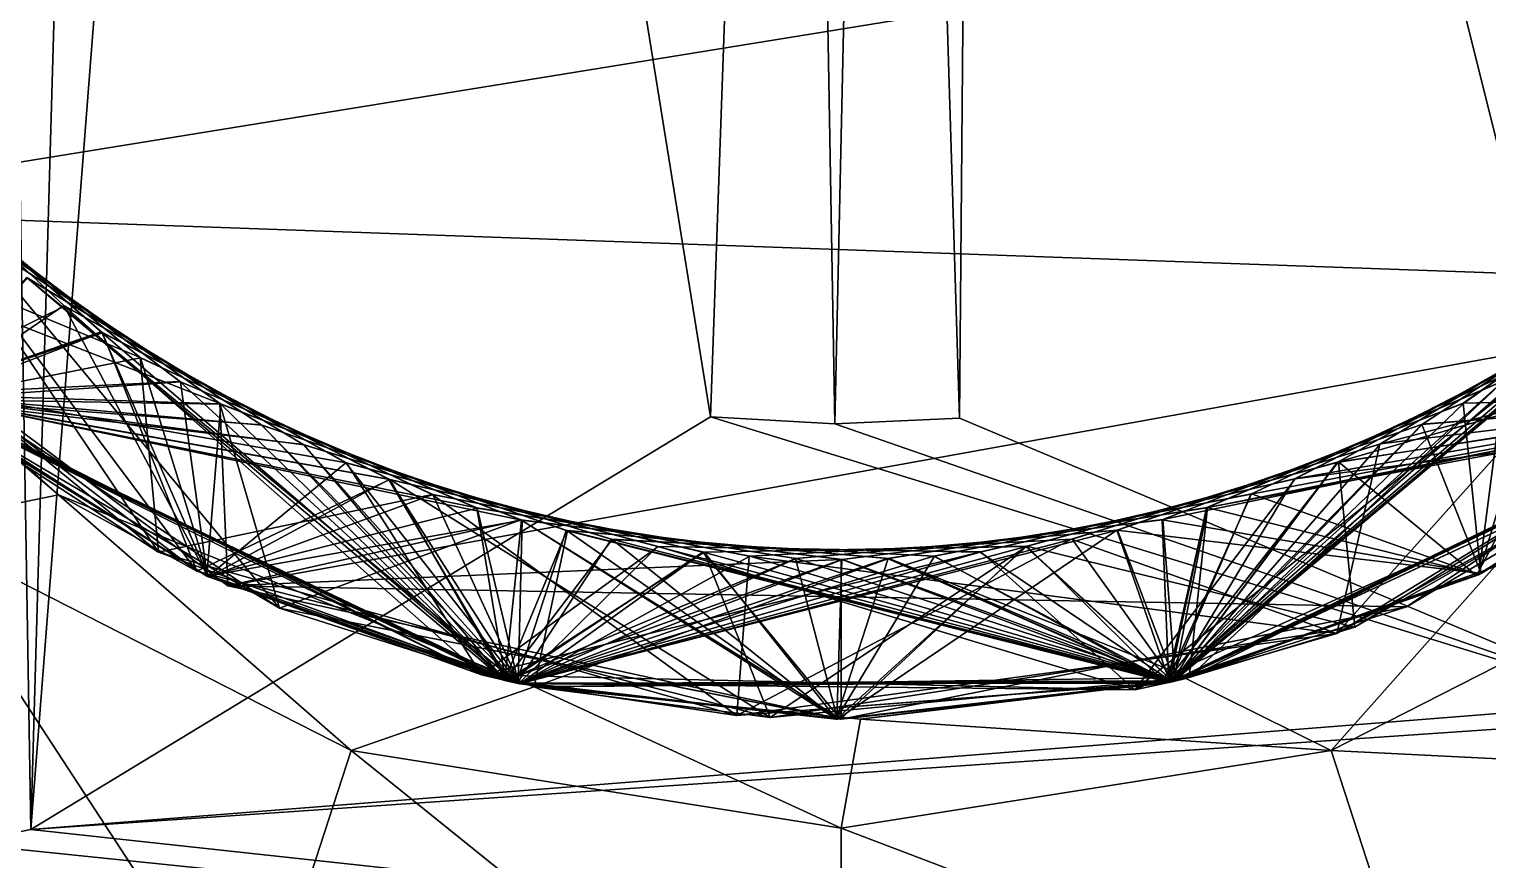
# Model space of a CAD drawing. Extents: x -5 to 5, y -5 to 5.
# Drawn here: x -1.1 to 0.876, y -2.191 to -1.065 of the extents above; entities that cross this region are included whole.
import ezdxf

# ---------------------------------------------------------------- set-up
doc = ezdxf.new("R2010")
doc.units = 0

msp = doc.modelspace()

# ---------------------------------------------------------------- linework, layer by layer
for points in [[(-1.097288, -2.149637, -1.69), (-1.167925, 2.04447, -1.69), (-0.975003, 2.136406, -1.69)], [(-1.097288, -2.149637, -1.69), (-0.975003, 2.136406, -1.69), (-0.768388, 2.082903, -1.69)], [(-0.176815, -1.5902, -1.69), (-1.097288, -2.149637, -1.69), (-0.768388, 2.082903, -1.69)], [(-0.176815, -1.5902, -1.69), (-0.768388, 2.082903, -1.69), (-0.0644, 1.598703, -1.69)], [(1.077714, -1.97738, -1.69), (0.187285, 1.589001, -1.69), (1.184748, 2.0898, -1.69)], [(-1.097288, -2.149637, -1.69), (-1.191316, -2.168288, -1.69), (-1.167925, 2.04447, -1.69)], [(-0.008459, -1.599977, -1.69), (-0.176815, -1.5902, -1.69), (-0.0644, 1.598703, -1.69)], [(-0.008459, -1.599977, -1.69), (-0.0644, 1.598703, -1.69), (0.061634, 1.598812, -1.69)], [(0.15999, -1.591981, -1.69), (-0.008459, -1.599977, -1.69), (0.061634, 1.598812, -1.69)], [(0.15999, -1.591981, -1.69), (0.061634, 1.598812, -1.69), (0.187285, 1.589001, -1.69)], [(1.077714, -1.97738, -1.69), (0.15999, -1.591981, -1.69), (0.187285, 1.589001, -1.69)], [(-1.918927, -0.563533, 4.81), (-1.511579, -1.309622, 4.81), (1.847733, -0.765356, 4.81)], [(-1.511579, -1.309622, 4.81), (1.414214, -1.414214, 4.81), (1.847733, -0.765356, 4.81)], [(-1.371297, -1.140348, 2.843122), (-1.052729, -1.439657, 2.854854), (-1.241488, -1.568027, 2.978025)], [(-1.371297, -1.140348, 2.843122), (-1.241488, -1.568027, 2.728025), (-1.052729, -1.439657, 2.854854)], [(-1.370715, -1.141048, 0.743146), (-1.051993, -1.440194, 0.754878), (-1.267898, -1.54675, 0.877215)], [(-1.370715, -1.141048, 0.743146), (-1.267898, -1.54675, 0.627215), (-1.051993, -1.440194, 0.754878)], [(-1.329653, -1.188643, 0.144829), (-1.506331, -1.315662, 0.019279), (-0.872521, -1.799641, 0.038445)], [(-1.330867, -1.187284, 4.34478), (-1.002095, -1.475349, 4.356512), (-1.250669, -1.560714, 4.477745)], [(-1.330867, -1.187284, 4.34478), (-1.250669, -1.560714, 4.227745), (-1.002095, -1.475349, 4.356512)], [(-1.33026, -1.187964, 2.244805), (-1.240819, -1.568556, 2.128045), (-1.001342, -1.475861, 2.256536)], [(-1.33026, -1.187964, 2.244805), (-1.001342, -1.475861, 2.256536), (-1.240819, -1.568556, 2.378045)], [(-1.329653, -1.188643, 0.144829), (-1.000587, -1.476372, 0.156561), (-1.249786, -1.561421, 0.277771)], [(-1.329653, -1.188643, 0.144829), (-0.872521, -1.799641, 0.038445), (-1.000587, -1.476372, 0.156561)], [(-1.506331, -1.315662, 0.019279), (-1.576022, -1.231323), (-1.059839, -1.696096)], [(-1.262274, -1.737371, -0.959325), (-1.059839, -1.696096), (-1.576022, -1.231323)], [(-1.2882, -1.233446, 3.746463), (-0.949482, -1.509746, 3.758195), (-1.554459, -1.258435, 3.867494)], [(-1.2882, -1.233446, 3.746463), (-1.554459, -1.258435, 3.617494), (-0.924554, -1.773471, 3.637055)], [(-1.2882, -1.233446, 3.746463), (-0.924554, -1.773471, 3.637055), (-0.949482, -1.509746, 3.758195)], [(-1.28757, -1.234104, 1.646488), (-0.948711, -1.510231, 1.658219), (-1.241268, -1.568201, 1.778031)], [(-1.28757, -1.234104, 1.646488), (-1.241268, -1.568201, 1.528031), (-0.948711, -1.510231, 1.658219)], [(-1.554459, -1.258435, 3.867494), (-0.924554, -1.773471, 3.887055), (-1.243284, -1.566603, 3.92797)], [(-0.949482, -1.509746, 3.758195), (-0.924554, -1.773471, 3.887055), (-1.554459, -1.258435, 3.867494)], [(-0.924554, -1.773471, 3.637055), (-1.554459, -1.258435, 3.617494), (-1.242869, -1.566933, 3.577982)], [(-1.243934, -1.278076, 3.148146), (-0.895689, -1.542268, 3.159878), (-1.251717, -1.559873, 3.277712)], [(-1.243934, -1.278076, 3.148146), (-1.251717, -1.559873, 3.027712), (-0.895689, -1.542268, 3.159878)], [(-1.243281, -1.278711, 1.048171), (-0.894901, -1.542725, 1.059902), (-1.242996, -1.566831, 1.177979)], [(-1.243281, -1.278711, 1.048171), (-1.242996, -1.566831, 0.927979), (-0.894901, -1.542725, 1.059902)], [(-1.511579, -1.309622, 4.81), (-0.830749, -1.819254, 4.81), (1.414214, -1.414214, 4.81)], [(-0.830813, -1.819272, 4.789546), (-0.830749, -1.819254, 4.81), (-1.511579, -1.309622, 4.81)], [(-1.511486, -1.309736, 4.769092), (-0.830813, -1.819272, 4.789546), (-1.511579, -1.309622, 4.81)], [(-0.841587, -1.572444, 4.661537), (-0.830813, -1.819272, 4.789546), (-1.511486, -1.309736, 4.769092)], [(-1.198797, -1.320506, 4.649805), (-0.841587, -1.572444, 4.661537), (-1.511486, -1.309736, 4.769092)], [(-0.872521, -1.799641, 0.038445), (-1.506331, -1.315662, 0.019279), (-1.059839, -1.696096)], [(-1.198797, -1.320506, 4.649805), (-1.411233, -1.417188, 4.522601), (-0.760718, -1.849678, 4.54137)], [(-1.198122, -1.321118, 2.549829), (-0.840783, -1.572874, 2.561561), (-1.251981, -1.559661, 2.677704)], [(-1.198122, -1.321118, 2.549829), (-1.251981, -1.559661, 2.427704), (-0.840783, -1.572874, 2.561561)], [(-1.197447, -1.32173, 0.449854), (-0.83998, -1.573303, 0.461585), (-1.243549, -1.566392, 0.577962)], [(-1.197447, -1.32173, 0.449854), (-1.243549, -1.566392, 0.327962), (-0.83998, -1.573303, 0.461585)], [(-1.198797, -1.320506, 4.649805), (-0.760718, -1.849678, 4.54137), (-0.841587, -1.572444, 4.661537)], [(0.84239, -1.572014, 2.608488), (1.199471, -1.319893, 2.620219), (1.249255, -1.561846, 2.742212)], [(0.84239, -1.572014, 2.608488), (1.249255, -1.561846, 2.492212), (1.199471, -1.319893, 2.620219)], [(0.843193, -1.571584, 0.508512), (1.200145, -1.319281, 0.520244), (1.24906, -1.562001, 0.642206)], [(0.843193, -1.571584, 0.508512), (1.24906, -1.562001, 0.392206), (1.200145, -1.319281, 0.520244)], [(-1.150822, -1.362519, 1.951512), (-0.784833, -1.601526, 1.963244), (-1.251626, -1.559946, 2.077715)], [(-1.150822, -1.362519, 1.951512), (-1.251626, -1.559946, 1.827715), (-0.784833, -1.601526, 1.963244)], [(-1.151518, -1.361931, 4.051488), (-0.785651, -1.601125, 4.06322), (-1.243284, -1.566603, 4.17797)], [(-1.151518, -1.361931, 4.051488), (-1.243284, -1.566603, 3.92797), (-0.785651, -1.601125, 4.06322)], [(0.786469, -1.600724, 3.206805), (1.152213, -1.361343, 3.218537), (1.249447, -1.561692, 3.342218)], [(0.786469, -1.600724, 3.206805), (1.249447, -1.561692, 3.092218), (1.152213, -1.361343, 3.218537)], [(0.787287, -1.600322, 1.106829), (1.152908, -1.360754, 1.118561), (1.248736, -1.562261, 1.242196)], [(0.787287, -1.600322, 1.106829), (1.248736, -1.562261, 0.992197), (1.152908, -1.360754, 1.118561)], [(-1.102092, -1.402228, 1.353195), (-0.727908, -1.628189, 1.364927), (-1.251263, -1.560238, 1.477726)], [(-1.102092, -1.402228, 1.353195), (-1.251263, -1.560238, 1.227726), (-0.45536, -1.947472, 1.249033)], [(-1.102808, -1.401665, 3.453171), (-0.72874, -1.627817, 3.464902), (-1.242869, -1.566933, 3.577982)], [(-1.102808, -1.401665, 3.453171), (-1.242869, -1.566933, 3.327982), (-0.438997, -1.951226, 3.349434)], [(-1.102808, -1.401665, 3.453171), (-0.438997, -1.951226, 3.349434), (-0.72874, -1.627817, 3.464902)], [(-1.102092, -1.402228, 1.353195), (-0.45536, -1.947472, 1.249033), (-0.727908, -1.628189, 1.364927)], [(1.10424, -1.400537, 1.716878), (1.247713, -1.563078, 1.842165), (0.450252, -1.948659, 1.820842)], [(0.730403, -1.627071, 1.705146), (1.10424, -1.400537, 1.716878), (0.450252, -1.948659, 1.820842)], [(1.103524, -1.401101, 3.816854), (1.369062, -1.457968, 3.945999), (0.671071, -1.884055, 3.926337)], [(0.729571, -1.627444, 3.805122), (1.103524, -1.401101, 3.816854), (0.671071, -1.884055, 3.926337)], [(0.729571, -1.627444, 3.805122), (1.369062, -1.457968, 3.695999), (1.103524, -1.401101, 3.816854)], [(0.730403, -1.627071, 1.705146), (1.247713, -1.563078, 1.592165), (1.10424, -1.400537, 1.716878)], [(-0.760718, -1.849678, 4.54137), (-1.411233, -1.417188, 4.522601), (-1.250669, -1.560714, 4.477745)], [(-0.830749, -1.819254, 4.81), (0.765356, -1.847733, 4.81), (1.414214, -1.414214, 4.81)], [(1.250337, -1.56098, 4.542245), (1.414214, -1.414214, 4.81), (0.765356, -1.847733, 4.81)], [(-1.051993, -1.440194, 0.754878), (-0.670079, -1.652829, 0.76661), (-1.267898, -1.54675, 0.877215)], [(-1.051993, -1.440194, 0.754878), (-1.267898, -1.54675, 0.627215), (-0.486908, -1.939825, 0.648258)], [(-1.052729, -1.439657, 2.854854), (-0.857708, -1.806748, 2.988838), (-1.241488, -1.568027, 2.978025)], [(-1.052729, -1.439657, 2.854854), (-1.241488, -1.568027, 2.728025), (-0.857708, -1.806748, 2.738838)], [(-1.052729, -1.439657, 2.854854), (-0.670923, -1.652486, 2.866585), (-0.857708, -1.806748, 2.988838)], [(-1.052729, -1.439657, 2.854854), (-0.857708, -1.806748, 2.738838), (-0.670923, -1.652486, 2.866585)], [(-1.051993, -1.440194, 0.754878), (-0.486908, -1.939825, 0.648258), (-0.670079, -1.652829, 0.76661)], [(1.053464, -1.439119, 4.415171), (1.250337, -1.56098, 4.542245), (0.44921, -1.9489, 4.520816)], [(0.671767, -1.652144, 4.403439), (1.053464, -1.439119, 4.415171), (0.44921, -1.9489, 4.520816)], [(1.054199, -1.438581, 2.315195), (1.2473, -1.563407, 2.442153), (0.449612, -1.948807, 2.420826)], [(0.672611, -1.6518, 2.303463), (1.054199, -1.438581, 2.315195), (0.449612, -1.948807, 2.420826)], [(0.671767, -1.652144, 4.403439), (1.250337, -1.56098, 4.292245), (1.053464, -1.439119, 4.415171)], [(0.672611, -1.6518, 2.303463), (1.2473, -1.563407, 2.192153), (1.054199, -1.438581, 2.315195)], [(0.673455, -1.651456, 0.203488), (1.054934, -1.438042, 0.21522), (0.860288, -1.805521, 0.331231)], [(0.673455, -1.651456, 0.203488), (1.381984, -1.445725, 0.096424), (1.054934, -1.438042, 0.21522)], [(1.054934, -1.438042, 0.21522), (1.244818, -1.565385, 0.342077), (0.860288, -1.805521, 0.331231)], [(0.671071, -1.884055, 3.926337), (1.369062, -1.457968, 3.945999), (1.24509, -1.565168, 3.992085)], [(1.369062, -1.457968, 3.695999), (0.671071, -1.884055, 3.676337), (1.245437, -1.564892, 3.642096)], [(0.729571, -1.627444, 3.805122), (0.671071, -1.884055, 3.676337), (1.369062, -1.457968, 3.695999)], [(0.673455, -1.651456, 0.203488), (0.695576, -1.875147, 0.07696), (1.381984, -1.445725, 0.096424)], [(1.259438, -1.553646, 0.042524), (1.381984, -1.445725, 0.096424), (0.695576, -1.875147, 0.07696)], [(-1.002095, -1.475349, 4.356512), (-0.613129, -1.67479, 4.368244), (-1.250669, -1.560714, 4.477745)], [(-1.002095, -1.475349, 4.356512), (-1.250669, -1.560714, 4.227745), (-0.450673, -1.948562, 4.249148)], [(-1.000587, -1.476372, 0.156561), (-0.611417, -1.675416, 0.168293), (-1.249786, -1.561421, 0.277771)], [(-1.001342, -1.475861, 2.256536), (-1.240819, -1.568556, 2.128045), (-0.856622, -1.807263, 2.138866)], [(-1.001342, -1.475861, 2.256536), (-0.856622, -1.807263, 2.388866), (-1.240819, -1.568556, 2.378045)], [(-1.002095, -1.475349, 4.356512), (-0.450673, -1.948562, 4.249148), (-0.613129, -1.67479, 4.368244)], [(-1.001342, -1.475861, 2.256536), (-0.856622, -1.807263, 2.138866), (-0.612273, -1.675103, 2.268268)], [(-1.001342, -1.475861, 2.256536), (-0.612273, -1.675103, 2.268268), (-0.856622, -1.807263, 2.388866)], [(-1.000587, -1.476372, 0.156561), (-0.872521, -1.799641, 0.038445), (-0.611417, -1.675416, 0.168293)], [(1.003602, -1.474324, 0.813537), (1.202367, -1.598222, 0.940796), (0.397691, -1.960062, 0.919558)], [(0.614839, -1.674163, 0.801805), (1.003602, -1.474324, 0.813537), (0.397691, -1.960062, 0.919558)], [(1.002849, -1.474837, 2.913512), (1.246466, -1.564072, 3.042127), (0.448055, -1.949166, 3.020788)], [(0.613984, -1.674477, 2.901781), (1.002849, -1.474837, 2.913512), (0.448055, -1.949166, 3.020788)], [(0.613984, -1.674477, 2.901781), (1.246466, -1.564072, 2.792127), (1.002849, -1.474837, 2.913512)], [(0.614839, -1.674163, 0.801805), (1.202367, -1.598222, 0.690796), (1.003602, -1.474324, 0.813537)], [(-0.948711, -1.510231, 1.658219), (-0.856952, -1.807106, 1.788858), (-1.241268, -1.568201, 1.778031)], [(-0.948711, -1.510231, 1.658219), (-1.241268, -1.568201, 1.528031), (-0.856952, -1.807106, 1.538858)], [(-0.949482, -1.509746, 3.758195), (-0.553729, -1.695357, 3.769927), (-0.924554, -1.773471, 3.887055)], [(-0.949482, -1.509746, 3.758195), (-0.924554, -1.773471, 3.637055), (-0.553729, -1.695357, 3.769927)], [(-0.948711, -1.510231, 1.658219), (-0.552863, -1.695639, 1.669951), (-0.856952, -1.807106, 1.788858)], [(-0.948711, -1.510231, 1.658219), (-0.856952, -1.807106, 1.538858), (-0.552863, -1.695639, 1.669951)], [(0.950253, -1.509261, 3.511829), (1.245437, -1.564892, 3.642096), (0.444921, -1.949883, 3.620711)], [(0.554595, -1.695074, 3.500098), (0.950253, -1.509261, 3.511829), (0.444921, -1.949883, 3.620711)], [(0.554595, -1.695074, 3.500098), (1.245437, -1.564892, 3.392096), (0.950253, -1.509261, 3.511829)], [(0.55546, -1.69479, 1.400122), (0.951024, -1.508775, 1.411854), (0.863028, -1.804212, 1.531303)], [(0.55546, -1.69479, 1.400122), (0.863028, -1.804212, 1.281303), (0.951024, -1.508775, 1.411854)], [(0.951024, -1.508775, 1.411854), (1.247254, -1.563444, 1.542151), (0.863028, -1.804212, 1.531303)], [(0.951024, -1.508775, 1.411854), (0.863028, -1.804212, 1.281303), (1.247254, -1.563444, 1.292151)], [(-1.242996, -1.566831, 0.927979), (-1.267898, -1.54675, 0.877215), (-0.486908, -1.939825, 0.898258)], [(-0.670079, -1.652829, 0.76661), (-0.486908, -1.939825, 0.898258), (-1.267898, -1.54675, 0.877215)], [(-1.267898, -1.54675, 0.627215), (-1.243549, -1.566392, 0.577962), (-0.859012, -1.806128, 0.588803)], [(-0.486908, -1.939825, 0.648258), (-1.267898, -1.54675, 0.627215), (-0.859012, -1.806128, 0.588803)], [(-1.241488, -1.568027, 2.728025), (-1.251981, -1.559661, 2.677704), (-0.455399, -1.947463, 2.699032)], [(-0.432939, -1.730148, 2.573293), (-0.455399, -1.947463, 2.699032), (-1.251981, -1.559661, 2.677704)], [(-0.840783, -1.572874, 2.561561), (-0.432939, -1.730148, 2.573293), (-1.251981, -1.559661, 2.677704)], [(-0.856622, -1.807263, 2.388866), (-0.455399, -1.947463, 2.449032), (-1.251981, -1.559661, 2.427704)], [(-0.840783, -1.572874, 2.561561), (-1.251981, -1.559661, 2.427704), (-0.455399, -1.947463, 2.449032)], [(-1.240819, -1.568556, 2.378045), (-0.856622, -1.807263, 2.388866), (-1.251981, -1.559661, 2.427704)], [(-0.895689, -1.542268, 3.159878), (-0.493641, -1.713817, 3.17161), (-1.251717, -1.559873, 3.277712)], [(-0.895689, -1.542268, 3.159878), (-1.251717, -1.559873, 3.027712), (-0.454535, -1.947665, 3.049053)], [(-1.251717, -1.559873, 3.277712), (-0.454535, -1.947665, 3.299053), (-1.242869, -1.566933, 3.327982)], [(-0.493641, -1.713817, 3.17161), (-0.454535, -1.947665, 3.299053), (-1.251717, -1.559873, 3.277712)], [(-0.857708, -1.806748, 2.988838), (-0.454535, -1.947665, 3.049053), (-1.251717, -1.559873, 3.027712)], [(-1.241488, -1.568027, 2.978025), (-0.857708, -1.806748, 2.988838), (-1.251717, -1.559873, 3.027712)], [(-1.251626, -1.559946, 2.077715), (-0.455758, -1.947379, 2.099023), (-1.240819, -1.568556, 2.128045)], [(-0.784833, -1.601526, 1.963244), (-0.455758, -1.947379, 2.099023), (-1.251626, -1.559946, 2.077715)], [(-1.251626, -1.559946, 1.827715), (-1.241268, -1.568201, 1.778031), (-0.856952, -1.807106, 1.788858)], [(-0.455758, -1.947379, 1.849023), (-1.251626, -1.559946, 1.827715), (-0.856952, -1.807106, 1.788858)], [(-0.784833, -1.601526, 1.963244), (-1.251626, -1.559946, 1.827715), (-0.455758, -1.947379, 1.849023)], [(-1.251263, -1.560238, 1.477726), (-0.45536, -1.947472, 1.499033), (-1.241268, -1.568201, 1.528031)], [(-0.727908, -1.628189, 1.364927), (-0.45536, -1.947472, 1.499033), (-1.251263, -1.560238, 1.477726)], [(-0.858483, -1.806379, 1.188817), (-0.45536, -1.947472, 1.249033), (-1.251263, -1.560238, 1.227726)], [(-1.242996, -1.566831, 1.177979), (-0.858483, -1.806379, 1.188817), (-1.251263, -1.560238, 1.227726)], [(-0.894901, -1.542725, 1.059902), (-0.858483, -1.806379, 1.188817), (-1.242996, -1.566831, 1.177979)], [(-0.894901, -1.542725, 1.059902), (-1.242996, -1.566831, 0.927979), (-0.858483, -1.806379, 0.938817)], [(-0.895689, -1.542268, 3.159878), (-0.454535, -1.947665, 3.049053), (-0.493641, -1.713817, 3.17161)], [(-0.894901, -1.542725, 1.059902), (-0.492765, -1.714069, 1.071634), (-0.858483, -1.806379, 1.188817)], [(-0.894901, -1.542725, 1.059902), (-0.858483, -1.806379, 0.938817), (-0.492765, -1.714069, 1.071634)], [(0.896477, -1.54181, 4.110147), (1.24509, -1.565168, 4.242085), (0.44398, -1.950098, 4.220688)], [(0.494516, -1.713565, 4.098414), (0.896477, -1.54181, 4.110147), (0.44398, -1.950098, 4.220688)], [(0.898051, -1.540894, -0.089805), (1.259438, -1.553646, 0.042524), (0.47146, -1.943637, 0.021362)], [(0.496266, -1.713058, -0.101537), (0.898051, -1.540894, -0.089805), (0.47146, -1.943637, 0.021362)], [(0.47146, -1.943637, 0.021362), (1.259438, -1.553646, 0.042524), (0.695576, -1.875147, 0.07696)], [(0.494516, -1.713565, 4.098414), (1.24509, -1.565168, 3.992085), (0.896477, -1.54181, 4.110147)], [(0.495391, -1.713312, 1.998439), (0.897264, -1.541352, 2.010171), (0.86375, -1.803867, 2.131322)], [(0.495391, -1.713312, 1.998439), (0.86375, -1.803867, 1.881322), (0.897264, -1.541352, 2.010171)], [(1.231323, -1.576022, -0.208333), (0.898051, -1.540894, -0.089805), (0.496266, -1.713058, -0.101537)], [(0.897264, -1.541352, 2.010171), (1.247851, -1.562968, 2.142169), (0.86375, -1.803867, 2.131322)], [(0.897264, -1.541352, 2.010171), (0.86375, -1.803867, 1.881322), (1.247851, -1.562968, 1.892169)], [(-0.760718, -1.849678, 4.54137), (-1.250669, -1.560714, 4.477745), (-0.450673, -1.948562, 4.499148)], [(-0.613129, -1.67479, 4.368244), (-0.450673, -1.948562, 4.499148), (-1.250669, -1.560714, 4.477745)], [(-1.243284, -1.566603, 4.17797), (-0.450673, -1.948562, 4.249148), (-1.250669, -1.560714, 4.227745)], [(-1.249786, -1.561421, 0.277771), (-0.45352, -1.947901, 0.299078), (-1.243549, -1.566392, 0.327962)], [(-0.611417, -1.675416, 0.168293), (-0.45352, -1.947901, 0.299078), (-1.249786, -1.561421, 0.277771)], [(-0.83998, -1.573303, 0.461585), (-0.859012, -1.806128, 0.588803), (-1.243549, -1.566392, 0.577962)], [(-0.45352, -1.947901, 0.299078), (-0.859012, -1.806128, 0.338803), (-1.243549, -1.566392, 0.327962)], [(-0.83998, -1.573303, 0.461585), (-1.243549, -1.566392, 0.327962), (-0.859012, -1.806128, 0.338803)], [(-1.243284, -1.566603, 4.17797), (-0.439818, -1.951041, 4.199414), (-0.450673, -1.948562, 4.249148)], [(-0.785651, -1.601125, 4.06322), (-0.439818, -1.951041, 4.199414), (-1.243284, -1.566603, 4.17797)], [(-0.924554, -1.773471, 3.887055), (-0.439818, -1.951041, 3.949414), (-1.243284, -1.566603, 3.92797)], [(-0.785651, -1.601125, 4.06322), (-1.243284, -1.566603, 3.92797), (-0.439818, -1.951041, 3.949414)], [(-0.858483, -1.806379, 0.938817), (-1.242996, -1.566831, 0.927979), (-0.486908, -1.939825, 0.898258)], [(-0.924554, -1.773471, 3.637055), (-1.242869, -1.566933, 3.577982), (-0.438997, -1.951226, 3.599434)], [(-0.72874, -1.627817, 3.464902), (-0.438997, -1.951226, 3.599434), (-1.242869, -1.566933, 3.577982)], [(-0.454535, -1.947665, 3.299053), (-0.438997, -1.951226, 3.349434), (-1.242869, -1.566933, 3.327982)], [(-0.857708, -1.806748, 2.738838), (-1.241488, -1.568027, 2.728025), (-0.455399, -1.947463, 2.699032)], [(-0.45536, -1.947472, 1.499033), (-0.856952, -1.807106, 1.538858), (-1.241268, -1.568201, 1.528031)], [(-0.455758, -1.947379, 2.099023), (-0.856622, -1.807263, 2.138866), (-1.240819, -1.568556, 2.128045)], [(-0.83998, -1.573303, 0.461585), (-0.432055, -1.730369, 0.473317), (-0.859012, -1.806128, 0.588803)], [(-0.83998, -1.573303, 0.461585), (-0.859012, -1.806128, 0.338803), (-0.432055, -1.730369, 0.473317)], [(-0.841587, -1.572444, 4.661537), (-0.433823, -1.729927, 4.673268), (-0.830813, -1.819272, 4.789546)], [(-0.841587, -1.572444, 4.661537), (-0.760718, -1.849678, 4.54137), (-0.433823, -1.729927, 4.673268)], [(-0.840783, -1.572874, 2.561561), (-0.455399, -1.947463, 2.449032), (-0.432939, -1.730148, 2.573293)], [(0.434707, -1.729705, 2.596756), (0.84239, -1.572014, 2.608488), (0.866107, -1.802737, 2.731385)], [(0.434707, -1.729705, 2.596756), (0.866107, -1.802737, 2.481385), (0.84239, -1.572014, 2.608488)], [(0.43559, -1.729483, 0.49678), (0.452477, -1.948144, 0.370896), (1.24906, -1.562001, 0.392206)], [(0.43559, -1.729483, 0.49678), (1.24906, -1.562001, 0.392206), (0.843193, -1.571584, 0.508512)], [(0.43559, -1.729483, 0.49678), (0.843193, -1.571584, 0.508512), (0.452477, -1.948144, 0.620896)], [(0.44398, -1.950098, 4.220688), (1.24509, -1.565168, 4.242085), (0.44921, -1.9489, 4.270816)], [(0.671071, -1.884055, 3.926337), (1.24509, -1.565168, 3.992085), (0.44398, -1.950098, 3.970688)], [(0.494516, -1.713565, 4.098414), (0.44398, -1.950098, 3.970688), (1.24509, -1.565168, 3.992085)], [(0.671071, -1.884055, 3.676337), (0.444921, -1.949883, 3.620711), (1.245437, -1.564892, 3.642096)], [(0.866834, -1.802387, 3.331404), (1.245437, -1.564892, 3.392096), (0.444921, -1.949883, 3.370711)], [(0.554595, -1.695074, 3.500098), (0.444921, -1.949883, 3.370711), (1.245437, -1.564892, 3.392096)], [(0.448055, -1.949166, 3.020788), (1.246466, -1.564072, 3.042127), (0.866834, -1.802387, 3.081404)], [(1.246466, -1.564072, 2.792127), (0.448055, -1.949166, 2.770788), (0.866107, -1.802737, 2.731385)], [(0.613984, -1.674477, 2.901781), (0.448055, -1.949166, 2.770788), (1.246466, -1.564072, 2.792127)], [(0.44921, -1.9489, 4.520816), (1.250337, -1.56098, 4.542245), (0.765356, -1.847733, 4.81)], [(1.24509, -1.565168, 4.242085), (1.250337, -1.56098, 4.292245), (0.44921, -1.9489, 4.270816)], [(0.671767, -1.652144, 4.403439), (0.44921, -1.9489, 4.270816), (1.250337, -1.56098, 4.292245)], [(0.86375, -1.803867, 2.131322), (1.2473, -1.563407, 2.192153), (0.449612, -1.948807, 2.170826)], [(0.672611, -1.6518, 2.303463), (0.449612, -1.948807, 2.170826), (1.2473, -1.563407, 2.192153)], [(0.449612, -1.948807, 2.420826), (1.2473, -1.563407, 2.442153), (0.866107, -1.802737, 2.481385)], [(0.449902, -1.94874, -0.229167), (0.884577, -1.793746), (1.231323, -1.576022, -0.208333)], [(0.449902, -1.94874, -0.229167), (1.231323, -1.576022, -0.208333), (0.496266, -1.713058, -0.101537)], [(0.86375, -1.803867, 1.881322), (0.450252, -1.948659, 1.820842), (1.247713, -1.563078, 1.842165)], [(1.247254, -1.563444, 1.542151), (1.247713, -1.563078, 1.592165), (0.450252, -1.948659, 1.570842)], [(0.730403, -1.627071, 1.705146), (0.450252, -1.948659, 1.570842), (1.247713, -1.563078, 1.592165)], [(0.863028, -1.804212, 1.531303), (1.247254, -1.563444, 1.542151), (0.450252, -1.948659, 1.570842)], [(0.451969, -1.948262, 1.220884), (1.248736, -1.562261, 1.242196), (0.863028, -1.804212, 1.281303)], [(0.787287, -1.600322, 1.106829), (1.248736, -1.562261, 1.242196), (0.451969, -1.948262, 1.220884)], [(1.248736, -1.562261, 0.992197), (0.451969, -1.948262, 0.970884), (1.202367, -1.598222, 0.940796)], [(0.787287, -1.600322, 1.106829), (0.451969, -1.948262, 0.970884), (1.248736, -1.562261, 0.992197)], [(1.202367, -1.598222, 0.690796), (0.452477, -1.948144, 0.620896), (1.24906, -1.562001, 0.642206)], [(0.843193, -1.571584, 0.508512), (1.24906, -1.562001, 0.642206), (0.452477, -1.948144, 0.620896)], [(1.244818, -1.565385, 0.342077), (1.24906, -1.562001, 0.392206), (0.452477, -1.948144, 0.370896)], [(0.860288, -1.805521, 0.331231), (1.244818, -1.565385, 0.342077), (0.452477, -1.948144, 0.370896)], [(0.786469, -1.600724, 3.206805), (1.249447, -1.561692, 3.342218), (0.866834, -1.802387, 3.331404)], [(0.786469, -1.600724, 3.206805), (0.866834, -1.802387, 3.081404), (1.249447, -1.561692, 3.092218)], [(0.84239, -1.572014, 2.608488), (1.249255, -1.561846, 2.742212), (0.866107, -1.802737, 2.731385)], [(0.84239, -1.572014, 2.608488), (0.866107, -1.802737, 2.481385), (1.249255, -1.561846, 2.492212)], [(1.248736, -1.562261, 1.242196), (1.247254, -1.563444, 1.292151), (0.863028, -1.804212, 1.281303)], [(0.86375, -1.803867, 2.131322), (1.247851, -1.562968, 2.142169), (1.2473, -1.563407, 2.192153)], [(1.247851, -1.562968, 1.892169), (0.86375, -1.803867, 1.881322), (1.247713, -1.563078, 1.842165)], [(1.246466, -1.564072, 2.792127), (0.866107, -1.802737, 2.731385), (1.249255, -1.561846, 2.742212)], [(1.2473, -1.563407, 2.442153), (1.249255, -1.561846, 2.492212), (0.866107, -1.802737, 2.481385)], [(0.866834, -1.802387, 3.331404), (1.249447, -1.561692, 3.342218), (1.245437, -1.564892, 3.392096)], [(1.246466, -1.564072, 3.042127), (1.249447, -1.561692, 3.092218), (0.866834, -1.802387, 3.081404)], [(-1.097288, -2.149637, -3.19), (-0.176815, -1.5902, -3.19), (1.077714, -1.97738, -3.19)], [(-1.097288, -2.149637, -1.69), (-0.176815, -1.5902, -3.19), (-1.097288, -2.149637, -3.19)], [(-0.176815, -1.5902, -1.69), (-0.176815, -1.5902, -3.19), (-1.097288, -2.149637, -1.69)], [(-0.176815, -1.5902, -3.19), (-0.008459, -1.599977, -3.19), (1.077714, -1.97738, -3.19)], [(-0.008459, -1.599977, -1.69), (-0.008459, -1.599977, -3.19), (-0.176815, -1.5902, -3.19)], [(-0.008459, -1.599977, -1.69), (-0.176815, -1.5902, -3.19), (-0.176815, -1.5902, -1.69)], [(-0.008459, -1.599977, -3.19), (0.15999, -1.591981, -3.19), (1.077714, -1.97738, -3.19)], [(0.15999, -1.591981, -1.69), (0.15999, -1.591981, -3.19), (-0.008459, -1.599977, -3.19)], [(0.15999, -1.591981, -1.69), (-0.008459, -1.599977, -3.19), (-0.008459, -1.599977, -1.69)], [(0.15999, -1.591981, -1.69), (1.077714, -1.97738, -3.19), (0.15999, -1.591981, -3.19)], [(1.077714, -1.97738, -1.69), (1.077714, -1.97738, -3.19), (0.15999, -1.591981, -1.69)], [(0.451969, -1.948262, 0.970884), (0.397691, -1.960062, 0.919558), (1.202367, -1.598222, 0.940796)], [(1.202367, -1.598222, 0.690796), (0.397691, -1.960062, 0.669558), (0.452477, -1.948144, 0.620896)], [(0.614839, -1.674163, 0.801805), (0.397691, -1.960062, 0.669558), (1.202367, -1.598222, 0.690796)], [(-0.785651, -1.601125, 4.06322), (-0.372591, -1.74414, 4.074951), (-0.439818, -1.951041, 4.199414)], [(-0.785651, -1.601125, 4.06322), (-0.439818, -1.951041, 3.949414), (-0.372591, -1.74414, 4.074951)], [(-0.784833, -1.601526, 1.963244), (-0.3717, -1.74433, 1.974976), (-0.455758, -1.947379, 2.099023)], [(-0.784833, -1.601526, 1.963244), (-0.455758, -1.947379, 1.849023), (-0.3717, -1.74433, 1.974976)], [(0.373482, -1.74395, 3.195073), (0.786469, -1.600724, 3.206805), (0.44486, -1.949897, 3.32071)], [(0.373482, -1.74395, 3.195073), (0.866834, -1.802387, 3.081404), (0.786469, -1.600724, 3.206805)], [(0.374373, -1.743759, 1.095098), (0.787287, -1.600322, 1.106829), (0.451969, -1.948262, 1.220884)], [(0.374373, -1.743759, 1.095098), (0.451969, -1.948262, 0.970884), (0.787287, -1.600322, 1.106829)], [(0.786469, -1.600724, 3.206805), (0.866834, -1.802387, 3.331404), (0.44486, -1.949897, 3.32071)], [(-0.72874, -1.627817, 3.464902), (-0.310897, -1.756187, 3.476634), (-0.438997, -1.951226, 3.599434)], [(-0.72874, -1.627817, 3.464902), (-0.438997, -1.951226, 3.349434), (-0.310897, -1.756187, 3.476634)], [(-0.727908, -1.628189, 1.364927), (-0.309999, -1.756346, 1.376659), (-0.45536, -1.947472, 1.499033)], [(-0.727908, -1.628189, 1.364927), (-0.45536, -1.947472, 1.249033), (-0.309999, -1.756346, 1.376659)], [(0.311794, -1.756028, 3.79339), (0.729571, -1.627444, 3.805122), (0.671071, -1.884055, 3.926337)], [(0.311794, -1.756028, 3.79339), (0.671071, -1.884055, 3.676337), (0.729571, -1.627444, 3.805122)], [(0.312691, -1.755868, 1.693415), (0.730403, -1.627071, 1.705146), (0.450252, -1.948659, 1.820842)], [(0.312691, -1.755868, 1.693415), (0.450252, -1.948659, 1.570842), (0.730403, -1.627071, 1.705146)], [(-0.670923, -1.652486, 2.866585), (-0.436531, -1.951779, 2.999494), (-0.857708, -1.806748, 2.988838)], [(-0.670923, -1.652486, 2.866585), (-0.857708, -1.806748, 2.738838), (-0.436531, -1.951779, 2.749494)], [(-0.670923, -1.652486, 2.866585), (-0.248816, -1.766052, 2.878317), (-0.436531, -1.951779, 2.999494)], [(-0.670923, -1.652486, 2.866585), (-0.436531, -1.951779, 2.749494), (-0.248816, -1.766052, 2.878317)], [(-0.670079, -1.652829, 0.76661), (-0.247914, -1.766179, 0.778341), (-0.486908, -1.939825, 0.898258)], [(-0.670079, -1.652829, 0.76661), (-0.486908, -1.939825, 0.648258), (-0.247914, -1.766179, 0.778341)], [(0.249718, -1.765925, 4.391707), (0.671767, -1.652144, 4.403439), (0.44921, -1.9489, 4.520816)], [(0.249718, -1.765925, 4.391707), (0.44921, -1.9489, 4.270816), (0.671767, -1.652144, 4.403439)], [(0.25062, -1.765797, 2.291732), (0.449612, -1.948807, 2.170826), (0.672611, -1.6518, 2.303463)], [(0.25062, -1.765797, 2.291732), (0.672611, -1.6518, 2.303463), (0.449612, -1.948807, 2.420826)], [(0.251522, -1.765669, 0.191756), (0.673455, -1.651456, 0.203488), (0.438808, -1.951268, 0.320562)], [(0.251522, -1.765669, 0.191756), (0.695576, -1.875147, 0.07696), (0.673455, -1.651456, 0.203488)], [(0.673455, -1.651456, 0.203488), (0.860288, -1.805521, 0.331231), (0.438808, -1.951268, 0.320562)], [(-0.611417, -1.675416, 0.168293), (-0.872521, -1.799641, 0.038445), (-0.095995, -1.997695, 0.057707)], [(-0.612273, -1.675103, 2.268268), (-0.856622, -1.807263, 2.138866), (-0.435407, -1.95203, 2.149522)], [(-0.612273, -1.675103, 2.268268), (-0.435407, -1.95203, 2.399522), (-0.856622, -1.807263, 2.388866)], [(-0.613129, -1.67479, 4.368244), (-0.187332, -1.773628, 4.379976), (-0.450673, -1.948562, 4.499148)], [(-0.613129, -1.67479, 4.368244), (-0.450673, -1.948562, 4.249148), (-0.187332, -1.773628, 4.379976)], [(-0.612273, -1.675103, 2.268268), (-0.435407, -1.95203, 2.149522), (-0.186426, -1.773723, 2.28)], [(-0.612273, -1.675103, 2.268268), (-0.186426, -1.773723, 2.28), (-0.435407, -1.95203, 2.399522)], [(-0.611417, -1.675416, 0.168293), (-0.18552, -1.773818, 0.180024), (-0.45352, -1.947901, 0.299078)], [(-0.611417, -1.675416, 0.168293), (-0.095995, -1.997695, 0.057707), (-0.18552, -1.773818, 0.180024)], [(0.188238, -1.773532, 2.890049), (0.613984, -1.674477, 2.901781), (0.448055, -1.949166, 3.020788)], [(0.188238, -1.773532, 2.890049), (0.448055, -1.949166, 2.770788), (0.613984, -1.674477, 2.901781)], [(0.189144, -1.773436, 0.790073), (0.614839, -1.674163, 0.801805), (0.397691, -1.960062, 0.919558)], [(0.189144, -1.773436, 0.790073), (0.397691, -1.960062, 0.669558), (0.614839, -1.674163, 0.801805)], [(-1.262274, -1.737371, -0.959325), (-0.663617, -2.042402, -0.959325), (-1.059839, -1.696096)], [(-0.872521, -1.799641, 0.038445), (-1.059839, -1.696096), (-0.415823, -1.956295)], [(-0.663617, -2.042402, -0.959325), (-0.415823, -1.956295), (-1.059839, -1.696096)], [(-0.553729, -1.695357, 3.769927), (-0.141542, -1.994985, 3.906618), (-0.924554, -1.773471, 3.887055)], [(-0.553729, -1.695357, 3.769927), (-0.924554, -1.773471, 3.637055), (-0.141542, -1.994985, 3.656618)], [(-0.552863, -1.695639, 1.669951), (-0.435663, -1.951973, 1.799515), (-0.856952, -1.807106, 1.788858)], [(-0.552863, -1.695639, 1.669951), (-0.856952, -1.807106, 1.538858), (-0.435663, -1.951973, 1.549515)], [(-0.553729, -1.695357, 3.769927), (-0.124713, -1.779128, 3.781659), (-0.141542, -1.994985, 3.906618)], [(-0.553729, -1.695357, 3.769927), (-0.141542, -1.994985, 3.656618), (-0.124713, -1.779128, 3.781659)], [(-0.552863, -1.695639, 1.669951), (-0.123804, -1.779191, 1.681683), (-0.435663, -1.951973, 1.799515)], [(-0.552863, -1.695639, 1.669951), (-0.435663, -1.951973, 1.549515), (-0.123804, -1.779191, 1.681683)], [(0.125622, -1.779064, 3.488366), (0.554595, -1.695074, 3.500098), (0.444921, -1.949883, 3.620711)], [(0.125622, -1.779064, 3.488366), (0.444921, -1.949883, 3.370711), (0.554595, -1.695074, 3.500098)], [(0.126531, -1.779, 1.38839), (0.55546, -1.69479, 1.400122), (0.440953, -1.950785, 1.520614)], [(0.126531, -1.779, 1.38839), (0.440953, -1.950785, 1.270614), (0.55546, -1.69479, 1.400122)], [(0.55546, -1.69479, 1.400122), (0.863028, -1.804212, 1.531303), (0.440953, -1.950785, 1.520614)], [(0.55546, -1.69479, 1.400122), (0.440953, -1.950785, 1.270614), (0.863028, -1.804212, 1.281303)], [(-0.492765, -1.714069, 1.071634), (-0.437106, -1.95165, 1.19948), (-0.858483, -1.806379, 1.188817)], [(-0.492765, -1.714069, 1.071634), (-0.858483, -1.806379, 0.938817), (-0.437106, -1.95165, 0.94948)], [(-0.493641, -1.713817, 3.17161), (-0.06194, -1.782418, 3.183342), (-0.454535, -1.947665, 3.299053)], [(-0.493641, -1.713817, 3.17161), (-0.454535, -1.947665, 3.049053), (-0.06194, -1.782418, 3.183342)], [(-0.492765, -1.714069, 1.071634), (-0.061029, -1.782449, 1.083366), (-0.437106, -1.95165, 1.19948)], [(-0.492765, -1.714069, 1.071634), (-0.437106, -1.95165, 0.94948), (-0.061029, -1.782449, 1.083366)], [(0.06285, -1.782386, 4.086683), (0.494516, -1.713565, 4.098414), (0.44398, -1.950098, 4.220688)], [(0.06285, -1.782386, 4.086683), (0.44398, -1.950098, 3.970688), (0.494516, -1.713565, 4.098414)], [(0.063761, -1.782354, 1.986707), (0.495391, -1.713312, 1.998439), (0.441453, -1.950672, 2.120626)], [(0.063761, -1.782354, 1.986707), (0.441453, -1.950672, 1.870626), (0.495391, -1.713312, 1.998439)], [(0.064671, -1.782321, -0.113268), (0.496266, -1.713058, -0.101537), (0.47146, -1.943637, 0.021362)], [(0.449902, -1.94874, -0.229167), (0.496266, -1.713058, -0.101537), (0.064671, -1.782321, -0.113268)], [(0.495391, -1.713312, 1.998439), (0.86375, -1.803867, 2.131322), (0.441453, -1.950672, 2.120626)], [(0.495391, -1.713312, 1.998439), (0.441453, -1.950672, 1.870626), (0.86375, -1.803867, 1.881322)], [(-1.514702, -2.084808, -1.830818), (-0.796326, -2.450839, -1.830818), (-1.262274, -1.737371, -0.959325)], [(-0.796326, -2.450839, -1.830818), (-0.663617, -2.042402, -0.959325), (-1.262274, -1.737371, -0.959325)], [(-0.432055, -1.730369, 0.473317), (-0.43764, -1.95153, 0.599467), (-0.859012, -1.806128, 0.588803)], [(-0.432055, -1.730369, 0.473317), (-0.859012, -1.806128, 0.338803), (-0.43764, -1.95153, 0.349467)], [(-0.433823, -1.729927, 4.673268), (0, -1.783494, 4.685), (-0.830813, -1.819272, 4.789546)], [(-0.433823, -1.729927, 4.673268), (-0.760718, -1.849678, 4.54137), (0, -2, 4.56)], [(-0.432939, -1.730148, 2.573293), (0.000911, -1.783493, 2.585024), (-0.455399, -1.947463, 2.699032)], [(-0.432939, -1.730148, 2.573293), (-0.455399, -1.947463, 2.449032), (-0.00596, -1.999991, 2.459858)], [(-0.432055, -1.730369, 0.473317), (0.001822, -1.783493, 0.485049), (-0.43764, -1.95153, 0.599467)], [(-0.432055, -1.730369, 0.473317), (-0.43764, -1.95153, 0.349467), (0.001822, -1.783493, 0.485049)], [(-0.433823, -1.729927, 4.673268), (0, -2, 4.56), (0, -1.783494, 4.685)], [(-0.432939, -1.730148, 2.573293), (-0.00596, -1.999991, 2.459858), (0.000911, -1.783493, 2.585024)], [(0.000911, -1.783493, 2.585024), (0.434707, -1.729705, 2.596756), (0.443784, -1.950143, 2.720684)], [(0.000911, -1.783493, 2.585024), (0.443784, -1.950143, 2.470684), (0.434707, -1.729705, 2.596756)], [(0.001822, -1.783493, 0.485049), (0.43559, -1.729483, 0.49678), (0.452477, -1.948144, 0.620896)], [(0.001822, -1.783493, 0.485049), (0.452477, -1.948144, 0.370896), (0.43559, -1.729483, 0.49678)], [(0.434707, -1.729705, 2.596756), (0.866107, -1.802737, 2.731385), (0.443784, -1.950143, 2.720684)], [(0.434707, -1.729705, 2.596756), (0.443784, -1.950143, 2.470684), (0.866107, -1.802737, 2.481385)], [(0.884577, -1.793746), (0.663617, -2.042402, -0.959325), (1.262274, -1.737371, -0.959325)], [(1.514702, -2.084808, -1.830818), (1.262274, -1.737371, -0.959325), (0.663617, -2.042402, -0.959325)], [(-0.3717, -1.74433, 1.974976), (-0.007033, -1.999988, 2.109832), (-0.455758, -1.947379, 2.099023)], [(-0.3717, -1.74433, 1.974976), (-0.455758, -1.947379, 1.849023), (-0.007033, -1.999988, 1.859832)], [(-0.309999, -1.756346, 1.376659), (-0.006926, -1.999988, 1.509835), (-0.45536, -1.947472, 1.499033)], [(-0.309999, -1.756346, 1.376659), (-0.45536, -1.947472, 1.249033), (-0.006926, -1.999988, 1.259835)], [(-0.372591, -1.74414, 4.074951), (0.06285, -1.782386, 4.086683), (-0.439818, -1.951041, 4.199414)], [(-0.372591, -1.74414, 4.074951), (-0.439818, -1.951041, 3.949414), (0.44398, -1.950098, 3.970688)], [(-0.310897, -1.756187, 3.476634), (0.125622, -1.779064, 3.488366), (-0.438997, -1.951226, 3.599434)], [(-0.310897, -1.756187, 3.476634), (-0.438997, -1.951226, 3.349434), (0.444921, -1.949883, 3.370711)], [(0.374373, -1.743759, 1.095098), (0.451969, -1.948262, 1.220884), (-0.437106, -1.95165, 1.19948)], [(-0.061029, -1.782449, 1.083366), (0.374373, -1.743759, 1.095098), (-0.437106, -1.95165, 1.19948)], [(0.312691, -1.755868, 1.693415), (0.450252, -1.948659, 1.820842), (-0.435663, -1.951973, 1.799515)], [(-0.123804, -1.779191, 1.681683), (0.312691, -1.755868, 1.693415), (-0.435663, -1.951973, 1.799515)], [(-0.415823, -1.956295, -0.25), (-0.370809, -1.74452, -0.125), (-0.415823, -1.956295)], [(0.064671, -1.782321, -0.113268), (-0.415823, -1.956295), (-0.370809, -1.74452, -0.125)], [(0.449902, -1.94874, -0.229167), (-0.370809, -1.74452, -0.125), (-0.415823, -1.956295, -0.25)], [(-0.372591, -1.74414, 4.074951), (0.44398, -1.950098, 3.970688), (0.06285, -1.782386, 4.086683)], [(-0.3717, -1.74433, 1.974976), (0.063761, -1.782354, 1.986707), (-0.007033, -1.999988, 2.109832)], [(-0.3717, -1.74433, 1.974976), (-0.007033, -1.999988, 1.859832), (0.063761, -1.782354, 1.986707)], [(0.449902, -1.94874, -0.229167), (0.064671, -1.782321, -0.113268), (-0.370809, -1.74452, -0.125)], [(-0.310897, -1.756187, 3.476634), (0.444921, -1.949883, 3.370711), (0.125622, -1.779064, 3.488366)], [(-0.309999, -1.756346, 1.376659), (0.126531, -1.779, 1.38839), (-0.006926, -1.999988, 1.509835)], [(-0.309999, -1.756346, 1.376659), (-0.006926, -1.999988, 1.259835), (0.126531, -1.779, 1.38839)], [(0.311794, -1.756028, 3.79339), (0.671071, -1.884055, 3.926337), (-0.141542, -1.994985, 3.906618)], [(-0.124713, -1.779128, 3.781659), (0.311794, -1.756028, 3.79339), (-0.141542, -1.994985, 3.906618)], [(-0.124713, -1.779128, 3.781659), (0.671071, -1.884055, 3.676337), (0.311794, -1.756028, 3.79339)], [(-0.123804, -1.779191, 1.681683), (0.450252, -1.948659, 1.570842), (0.312691, -1.755868, 1.693415)], [(-0.06194, -1.782418, 3.183342), (0.373482, -1.74395, 3.195073), (-0.004959, -1.999994, 3.309882)], [(-0.06194, -1.782418, 3.183342), (-0.004959, -1.999994, 3.059882), (0.373482, -1.74395, 3.195073)], [(-0.061029, -1.782449, 1.083366), (0.451969, -1.948262, 0.970884), (0.374373, -1.743759, 1.095098)], [(0.373482, -1.74395, 3.195073), (0.44486, -1.949897, 3.32071), (-0.004959, -1.999994, 3.309882)], [(0.373482, -1.74395, 3.195073), (-0.004959, -1.999994, 3.059882), (0.44486, -1.949897, 3.07071)], [(0.373482, -1.74395, 3.195073), (0.44486, -1.949897, 3.07071), (0.866834, -1.802387, 3.081404)], [(-0.924554, -1.773471, 3.887055), (-0.141542, -1.994985, 3.906618), (-0.439818, -1.951041, 3.949414)], [(-0.141542, -1.994985, 3.656618), (-0.924554, -1.773471, 3.637055), (-0.438997, -1.951226, 3.599434)], [(-0.247914, -1.766179, 0.778341), (0.189144, -1.773436, 0.790073), (-0.486908, -1.939825, 0.898258)], [(-0.247914, -1.766179, 0.778341), (-0.486908, -1.939825, 0.648258), (0.397691, -1.960062, 0.669558)], [(0.189144, -1.773436, 0.790073), (0.397691, -1.960062, 0.919558), (-0.486908, -1.939825, 0.898258)], [(-0.18552, -1.773818, 0.180024), (-0.0065, -1.999989, 0.309845), (-0.45352, -1.947901, 0.299078)], [(-0.187332, -1.773628, 4.379976), (-0.00074, -2, 4.509982), (-0.450673, -1.948562, 4.499148)], [(-0.187332, -1.773628, 4.379976), (-0.450673, -1.948562, 4.249148), (-0.00074, -2, 4.259982)], [(-0.248816, -1.766052, 2.878317), (0.188238, -1.773532, 2.890049), (-0.436531, -1.951779, 2.999494)], [(-0.248816, -1.766052, 2.878317), (-0.436531, -1.951779, 2.749494), (0.448055, -1.949166, 2.770788)], [(0.188238, -1.773532, 2.890049), (0.448055, -1.949166, 3.020788), (-0.436531, -1.951779, 2.999494)], [(0.25062, -1.765797, 2.291732), (0.449612, -1.948807, 2.420826), (-0.435407, -1.95203, 2.399522)], [(-0.186426, -1.773723, 2.28), (0.25062, -1.765797, 2.291732), (-0.435407, -1.95203, 2.399522)], [(-0.186426, -1.773723, 2.28), (-0.435407, -1.95203, 2.149522), (0.449612, -1.948807, 2.170826)], [(-0.248816, -1.766052, 2.878317), (0.448055, -1.949166, 2.770788), (0.188238, -1.773532, 2.890049)], [(-0.247914, -1.766179, 0.778341), (0.397691, -1.960062, 0.669558), (0.189144, -1.773436, 0.790073)], [(-0.187332, -1.773628, 4.379976), (0.249718, -1.765925, 4.391707), (-0.00074, -2, 4.509982)], [(-0.187332, -1.773628, 4.379976), (-0.00074, -2, 4.259982), (0.249718, -1.765925, 4.391707)], [(-0.186426, -1.773723, 2.28), (0.449612, -1.948807, 2.170826), (0.25062, -1.765797, 2.291732)], [(-0.18552, -1.773818, 0.180024), (0.251522, -1.765669, 0.191756), (-0.0065, -1.999989, 0.309845)], [(-0.18552, -1.773818, 0.180024), (-0.095995, -1.997695, 0.057707), (0.251522, -1.765669, 0.191756)], [(0.251522, -1.765669, 0.191756), (-0.095995, -1.997695, 0.057707), (0.695576, -1.875147, 0.07696)], [(0.251522, -1.765669, 0.191756), (0.438808, -1.951268, 0.320562), (-0.0065, -1.999989, 0.309845)], [(0.249718, -1.765925, 4.391707), (0.44921, -1.9489, 4.520816), (-0.00074, -2, 4.509982)], [(0.249718, -1.765925, 4.391707), (-0.00074, -2, 4.259982), (0.44921, -1.9489, 4.270816)], [(0, -1.783494, 4.685), (0, -2, 4.81), (-0.830813, -1.819272, 4.789546)], [(0.000911, -1.783493, 2.585024), (-0.00596, -1.999991, 2.709858), (-0.455399, -1.947463, 2.699032)], [(-0.06194, -1.782418, 3.183342), (-0.004959, -1.999994, 3.309882), (-0.454535, -1.947665, 3.299053)], [(-0.06194, -1.782418, 3.183342), (-0.454535, -1.947665, 3.049053), (-0.004959, -1.999994, 3.059882)], [(0.06285, -1.782386, 4.086683), (0.44398, -1.950098, 4.220688), (-0.439818, -1.951041, 4.199414)], [(0.125622, -1.779064, 3.488366), (0.444921, -1.949883, 3.620711), (-0.438997, -1.951226, 3.599434)], [(0.001822, -1.783493, 0.485049), (0.452477, -1.948144, 0.620896), (-0.43764, -1.95153, 0.599467)], [(0.001822, -1.783493, 0.485049), (-0.43764, -1.95153, 0.349467), (0.452477, -1.948144, 0.370896)], [(-0.061029, -1.782449, 1.083366), (-0.437106, -1.95165, 0.94948), (0.451969, -1.948262, 0.970884)], [(-0.123804, -1.779191, 1.681683), (-0.435663, -1.951973, 1.549515), (0.450252, -1.948659, 1.570842)], [(0.064671, -1.782321, -0.113268), (0.47146, -1.943637, 0.021362), (-0.415823, -1.956295)], [(-0.124713, -1.779128, 3.781659), (-0.141542, -1.994985, 3.656618), (0.671071, -1.884055, 3.676337)], [(0.063761, -1.782354, 1.986707), (0.441453, -1.950672, 2.120626), (-0.007033, -1.999988, 2.109832)], [(0.063761, -1.782354, 1.986707), (-0.007033, -1.999988, 1.859832), (0.441453, -1.950672, 1.870626)], [(0.126531, -1.779, 1.38839), (0.440953, -1.950785, 1.520614), (-0.006926, -1.999988, 1.509835)], [(0.126531, -1.779, 1.38839), (-0.006926, -1.999988, 1.259835), (0.440953, -1.950785, 1.270614)], [(0.000911, -1.783493, 2.585024), (0.443784, -1.950143, 2.720684), (-0.00596, -1.999991, 2.709858)], [(0.000911, -1.783493, 2.585024), (-0.00596, -1.999991, 2.459858), (0.443784, -1.950143, 2.470684)], [(0, -1.783494, 4.685), (0, -2, 4.56), (0, -2, 4.81)], [(0.449902, -1.94874, -0.229167), (0.466891, -1.94474), (0.884577, -1.793746)], [(0.884577, -1.793746), (0.466891, -1.94474), (0.663617, -2.042402, -0.959325)], [(-0.095995, -1.997695, 0.057707), (-0.872521, -1.799641, 0.038445), (-0.415823, -1.956295)], [(-0.486908, -1.939825, 0.648258), (-0.859012, -1.806128, 0.588803), (-0.43764, -1.95153, 0.599467)], [(-0.45352, -1.947901, 0.299078), (-0.43764, -1.95153, 0.349467), (-0.859012, -1.806128, 0.338803)], [(-0.858483, -1.806379, 1.188817), (-0.437106, -1.95165, 1.19948), (-0.45536, -1.947472, 1.249033)], [(-0.437106, -1.95165, 0.94948), (-0.858483, -1.806379, 0.938817), (-0.486908, -1.939825, 0.898258)], [(-0.857708, -1.806748, 2.988838), (-0.436531, -1.951779, 2.999494), (-0.454535, -1.947665, 3.049053)], [(-0.436531, -1.951779, 2.749494), (-0.857708, -1.806748, 2.738838), (-0.455399, -1.947463, 2.699032)], [(-0.455758, -1.947379, 1.849023), (-0.856952, -1.807106, 1.788858), (-0.435663, -1.951973, 1.799515)], [(-0.45536, -1.947472, 1.499033), (-0.435663, -1.951973, 1.549515), (-0.856952, -1.807106, 1.538858)], [(-0.455758, -1.947379, 2.099023), (-0.435407, -1.95203, 2.149522), (-0.856622, -1.807263, 2.138866)], [(-0.856622, -1.807263, 2.388866), (-0.435407, -1.95203, 2.399522), (-0.455399, -1.947463, 2.449032)], [(0.438808, -1.951268, 0.320562), (0.860288, -1.805521, 0.331231), (0.452477, -1.948144, 0.370896)], [(0.440953, -1.950785, 1.520614), (0.863028, -1.804212, 1.531303), (0.450252, -1.948659, 1.570842)], [(0.451969, -1.948262, 1.220884), (0.863028, -1.804212, 1.281303), (0.440953, -1.950785, 1.270614)], [(0.441453, -1.950672, 2.120626), (0.86375, -1.803867, 2.131322), (0.449612, -1.948807, 2.170826)], [(0.86375, -1.803867, 1.881322), (0.441453, -1.950672, 1.870626), (0.450252, -1.948659, 1.820842)], [(0.448055, -1.949166, 2.770788), (0.443784, -1.950143, 2.720684), (0.866107, -1.802737, 2.731385)], [(0.449612, -1.948807, 2.420826), (0.866107, -1.802737, 2.481385), (0.443784, -1.950143, 2.470684)], [(0.44486, -1.949897, 3.32071), (0.866834, -1.802387, 3.331404), (0.444921, -1.949883, 3.370711)], [(0.448055, -1.949166, 3.020788), (0.866834, -1.802387, 3.081404), (0.44486, -1.949897, 3.07071)], [(-0.830813, -1.819272, 4.789546), (0, -2, 4.81), (-0.830749, -1.819254, 4.81)], [(-0.830749, -1.819254, 4.81), (0, -2, 4.81), (0.765356, -1.847733, 4.81)], [(-0.760718, -1.849678, 4.54137), (-0.00074, -2, 4.509982), (0, -2, 4.56)], [(-0.760718, -1.849678, 4.54137), (-0.450673, -1.948562, 4.499148), (-0.00074, -2, 4.509982)], [(0.44921, -1.9489, 4.520816), (0.765356, -1.847733, 4.81), (0, -2, 4.81)], [(0.47146, -1.943637, 0.021362), (0.695576, -1.875147, 0.07696), (-0.095995, -1.997695, 0.057707)], [(-0.141542, -1.994985, 3.906618), (0.671071, -1.884055, 3.926337), (0.44398, -1.950098, 3.970688)], [(0.671071, -1.884055, 3.676337), (-0.141542, -1.994985, 3.656618), (0.444921, -1.949883, 3.620711)], [(-0.437106, -1.95165, 0.94948), (-0.486908, -1.939825, 0.898258), (0.397691, -1.960062, 0.919558)], [(0.397691, -1.960062, 0.669558), (-0.486908, -1.939825, 0.648258), (-0.43764, -1.95153, 0.599467)], [(-0.455758, -1.947379, 2.099023), (-0.007033, -1.999988, 2.109832), (-0.435407, -1.95203, 2.149522)], [(-0.007033, -1.999988, 1.859832), (-0.455758, -1.947379, 1.849023), (-0.435663, -1.951973, 1.799515)], [(-0.436531, -1.951779, 2.749494), (-0.455399, -1.947463, 2.699032), (-0.00596, -1.999991, 2.709858)], [(-0.435407, -1.95203, 2.399522), (-0.00596, -1.999991, 2.459858), (-0.455399, -1.947463, 2.449032)], [(-0.45536, -1.947472, 1.499033), (-0.006926, -1.999988, 1.509835), (-0.435663, -1.951973, 1.549515)], [(-0.437106, -1.95165, 1.19948), (-0.006926, -1.999988, 1.259835), (-0.45536, -1.947472, 1.249033)], [(-0.454535, -1.947665, 3.299053), (-0.004959, -1.999994, 3.309882), (-0.438997, -1.951226, 3.349434)], [(-0.436531, -1.951779, 2.999494), (-0.004959, -1.999994, 3.059882), (-0.454535, -1.947665, 3.049053)], [(-0.45352, -1.947901, 0.299078), (-0.0065, -1.999989, 0.309845), (-0.43764, -1.95153, 0.349467)], [(-0.439818, -1.951041, 4.199414), (-0.00074, -2, 4.259982), (-0.450673, -1.948562, 4.249148)], [(-0.439818, -1.951041, 4.199414), (0.44398, -1.950098, 4.220688), (-0.00074, -2, 4.259982)], [(-0.141542, -1.994985, 3.906618), (0.44398, -1.950098, 3.970688), (-0.439818, -1.951041, 3.949414)], [(-0.141542, -1.994985, 3.656618), (-0.438997, -1.951226, 3.599434), (0.444921, -1.949883, 3.620711)], [(0.44486, -1.949897, 3.32071), (0.444921, -1.949883, 3.370711), (-0.438997, -1.951226, 3.349434)], [(-0.004959, -1.999994, 3.309882), (0.44486, -1.949897, 3.32071), (-0.438997, -1.951226, 3.349434)], [(0.397691, -1.960062, 0.669558), (-0.43764, -1.95153, 0.599467), (0.452477, -1.948144, 0.620896)], [(0.438808, -1.951268, 0.320562), (0.452477, -1.948144, 0.370896), (-0.43764, -1.95153, 0.349467)], [(-0.0065, -1.999989, 0.309845), (0.438808, -1.951268, 0.320562), (-0.43764, -1.95153, 0.349467)], [(-0.437106, -1.95165, 1.19948), (0.451969, -1.948262, 1.220884), (-0.006926, -1.999988, 1.259835)], [(0.451969, -1.948262, 0.970884), (-0.437106, -1.95165, 0.94948), (0.397691, -1.960062, 0.919558)], [(-0.436531, -1.951779, 2.999494), (0.448055, -1.949166, 3.020788), (-0.004959, -1.999994, 3.059882)], [(0.448055, -1.949166, 2.770788), (-0.436531, -1.951779, 2.749494), (0.443784, -1.950143, 2.720684)], [(-0.436531, -1.951779, 2.749494), (-0.00596, -1.999991, 2.709858), (0.443784, -1.950143, 2.720684)], [(-0.007033, -1.999988, 1.859832), (-0.435663, -1.951973, 1.799515), (0.450252, -1.948659, 1.820842)], [(0.440953, -1.950785, 1.520614), (0.450252, -1.948659, 1.570842), (-0.435663, -1.951973, 1.549515)], [(-0.006926, -1.999988, 1.509835), (0.440953, -1.950785, 1.520614), (-0.435663, -1.951973, 1.549515)], [(0.441453, -1.950672, 2.120626), (0.449612, -1.948807, 2.170826), (-0.435407, -1.95203, 2.149522)], [(-0.435407, -1.95203, 2.399522), (0.449612, -1.948807, 2.420826), (-0.00596, -1.999991, 2.459858)], [(-0.007033, -1.999988, 2.109832), (0.441453, -1.950672, 2.120626), (-0.435407, -1.95203, 2.149522)], [(0.47146, -1.943637, 0.021362), (-0.095995, -1.997695, 0.057707), (-0.415823, -1.956295)], [(0.449902, -1.94874, -0.229167), (-0.415823, -1.956295, -0.25), (0.026179, -1.999829)], [(0.441453, -1.950672, 1.870626), (-0.007033, -1.999988, 1.859832), (0.450252, -1.948659, 1.820842)], [(0.451969, -1.948262, 1.220884), (0.440953, -1.950785, 1.270614), (-0.006926, -1.999988, 1.259835)], [(0.449612, -1.948807, 2.420826), (0.443784, -1.950143, 2.470684), (-0.00596, -1.999991, 2.459858)], [(0.448055, -1.949166, 3.020788), (0.44486, -1.949897, 3.07071), (-0.004959, -1.999994, 3.059882)], [(-0.00074, -2, 4.509982), (0.44921, -1.9489, 4.520816), (0, -2, 4.56)], [(0.44398, -1.950098, 4.220688), (0.44921, -1.9489, 4.270816), (-0.00074, -2, 4.259982)], [(0.44921, -1.9489, 4.520816), (0, -2, 4.81), (0, -2, 4.56)], [(0.466891, -1.94474), (0.026179, -1.999829), (0.663617, -2.042402, -0.959325)], [(0.449902, -1.94874, -0.229167), (0.026179, -1.999829), (0.466891, -1.94474)], [(-0.663617, -2.042402, -0.959325), (0, -2.147508, -0.959325), (-0.415823, -1.956295)], [(0.026179, -1.999829), (-0.415823, -1.956295), (0, -2.147508, -0.959325)], [(-0.415823, -1.956295, -0.25), (-0.415823, -1.956295), (0.026179, -1.999829)], [(-1.097288, -2.149637, -3.19), (1.077714, -1.97738, -3.19), (1.275906, -1.986958, -3.19)], [(-1.097288, -2.149637, -3.19), (1.275906, -1.986958, -3.19), (4.247595, -2.729923, -3.19)], [(0.026179, -1.999829), (0, -2.147508, -0.959325), (0.663617, -2.042402, -0.959325)], [(-0.796326, -2.450839, -1.830818), (0, -2.576964, -1.830818), (-0.663617, -2.042402, -0.959325)], [(0, -2.576964, -1.830818), (0, -2.147508, -0.959325), (-0.663617, -2.042402, -0.959325)], [(0.796326, -2.450839, -1.830818), (0.663617, -2.042402, -0.959325), (0, -2.147508, -0.959325)], [(0.796326, -2.450839, -1.830818), (1.514702, -2.084808, -1.830818), (0.663617, -2.042402, -0.959325)], [(-1.909487, -2.628183, -2.53283), (-1.003877, -3.089614, -2.53283), (-1.514702, -2.084808, -1.830818)], [(-1.003877, -3.089614, -2.53283), (-0.796326, -2.450839, -1.830818), (-1.514702, -2.084808, -1.830818)], [(1.909487, -2.628183, -2.53283), (1.514702, -2.084808, -1.830818), (0.796326, -2.450839, -1.830818)], [(-1.097288, -2.149637, -1.69), (-1.191201, -2.168386, -3.19), (-1.191316, -2.168288, -1.69)], [(-1.191201, -2.168386, -3.19), (-1.097288, -2.149637, -3.19), (4.247595, -2.729923, -3.19)], [(-1.097288, -2.149637, -1.69), (-1.097288, -2.149637, -3.19), (-1.191201, -2.168386, -3.19)], [(0, -2.576964, -1.830818), (0.796326, -2.450839, -1.830818), (0, -2.147508, -0.959325)], [(-1.191201, -2.168386, -3.19), (4.247595, -2.729923, -3.19), (-4.247595, -2.729923, -3.19)]]:
    msp.add_3dface(points)

doc.saveas('drawing.dxf')
